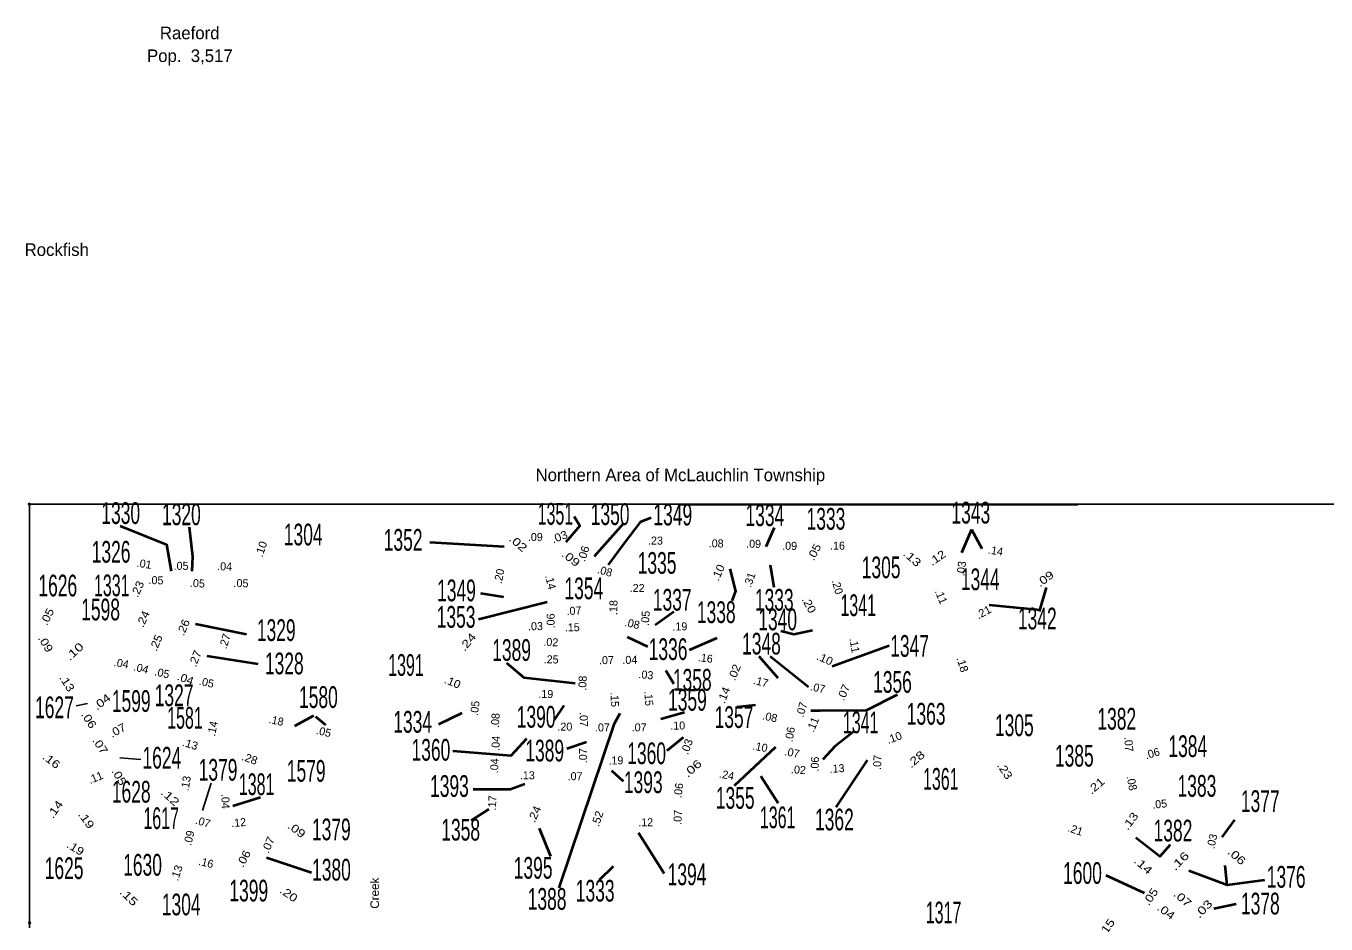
# Model space of a CAD drawing. Extents: x 524901 to 621532, y 110211 to 166608.
# Drawn here: x 543408 to 562084, y 118245 to 131141 of the extents above; entities that cross this region are included whole.
import ezdxf
from ezdxf.enums import TextEntityAlignment as Align

# ---------------------------------------------------------------- set-up
doc = ezdxf.new("R2010")
doc.units = 0
doc.header["$LTSCALE"] = 50
doc.header["$PDMODE"] = 32
doc.header["$PDSIZE"] = 25
doc.linetypes.add('LONG_DASHED', pattern=[7.5, 6, -1.5])
for name, color, linetype, lineweight in [('1', 7, 'Continuous', 25), ('23', 7, 'Continuous', 25), ('25', 7, 'LONG_DASHED', 25), ('38', 7, 'Continuous', 40), ('40', 7, 'Continuous', 13), ('63', 7, 'Continuous', 25)]:
    doc.layers.add(name, color=color, linetype=linetype, lineweight=lineweight)
doc.layers.add('34', color=7, linetype='Continuous')
doc.layers.add('57', color=7, linetype='Continuous')

msp = doc.modelspace()

# ---------------------------------------------------------------- linework, layer by layer
at = {"layer": '1'}
for p in [(543456.65, 124274.53), (543459.99, 118261.91)]:
    msp.add_point(p, dxfattribs=at)
at = {"layer": '23'}
for p, q in [((544293.83, 121410.54), (544131.05, 121380.38)), ((544758.06, 120632.51), (545059.51, 120608.39)), ((545944.52, 119875.74), (546069.41, 120269.51))]:
    msp.add_line(p, q, dxfattribs=at)
at = {"layer": '25'}
msp.add_line((543456.65, 112188.34), (543459.99, 118261.91), dxfattribs=at)
at = {"layer": '38'}
for p, q in [((551989.67, 123995.17), (551572.75, 123523.9)), ((554156.33, 123935.23), (554038.03, 123660.28)), ((556993.61, 123912.38), (556845.48, 123573.8)), ((556993.61, 123912.38), (557142.04, 123636.5)), ((549209.69, 123727), (550275.94, 123667.93)), ((554157.93, 123077.74), (554103.02, 123397.06)), ((557966.08, 122734.45), (558067.71, 123079.09)), ((549940.05, 122994.77), (550266.29, 122942.42)), ((549907.95, 122624.91), (550896.32, 122870.33)), ((552712.88, 122729.72), (552444.66, 122537.1)), ((557983.26, 122751.51), (557245.75, 122821.8)), ((546574.07, 122404.78), (545841.6, 122552.59)), ((552341.85, 122227.7), (552049.99, 122362.08)), ((552940.44, 122182.38), (553335.6, 122357.25)), ((555806.11, 122241.4), (554988.67, 121943.93)), ((546743.22, 121975.7), (546010.76, 122092.72)), ((553934.89, 122091.39), (554208.59, 121778.37)), ((554096.88, 122091.39), (554649.85, 121649.81)), ((552717.21, 121693.25), (552601.53, 121886.19)), ((553621.17, 121365.04), (553888.7, 121394.79)), ((547539.06, 121233.47), (547267.1, 121088.32)), ((547566.26, 121224.4), (547711.31, 121106.46)), ((549339.94, 121116.31), (549673.43, 121280.04)), ((550998.53, 121175.07), (551141.76, 121384.55)), ((552869.72, 121283.17), (552527.32, 121185.87)), ((551178.91, 120763.3), (551460.2, 120860.06)), ((552621.55, 120738.88), (552854.49, 120928)), ((553587.42, 120235.51), (554180.37, 120791.09)), ((555047.76, 119921.25), (555496.05, 120598.58)), ((551991.23, 120293.3), (551824.21, 120442.84)), ((554211.52, 119980.41), (553965.4, 120367.46)), ((546777.56, 120063.17), (546378.67, 119936.17)), ((549803.17, 119733.03), (550056.56, 119892.89)), ((560768.13, 119739.49), (560587.67, 119491.13)), ((550946.51, 119216.52), (550783.89, 119616.76)), ((552574.96, 118972.45), (552205.77, 119553.02)), ((547508.46, 118979.89), (546861.94, 119195.56)), ((551645.65, 118881.6), (551846.73, 119075.17)), ((560664.6, 118801.09), (560114.68, 119009.32)), ((558920.8, 118948.29), (559473.29, 118693.78)), ((560791.54, 118532.08), (560473.16, 118465.01))]:
    msp.add_line(p, q, dxfattribs=at)
for points in [[(551282.74, 124097.4), (551364.49, 123963.53), (551161.62, 123729.65)], [(552386.29, 124077.86), (552232.05, 124017.22), (552000.69, 123714.04), (551769.33, 123405.33)], [(544759.88, 123964.85), (545426, 123696.03), (545494.13, 123313.63)], [(545751.49, 123945.92), (545800.7, 123521.87), (545789.34, 123313.63)], [(553553.18, 122886.82), (553604.97, 123023.93), (553525.61, 123345.37)], [(554252.53, 122457.33), (554436.85, 122407.03), (554704.96, 122462.92)], [(550309.96, 121996.44), (550557.85, 121786.96), (551296, 121704.27)], [(555924.87, 121536.09), (555478.99, 121312.98), (554817.61, 121305.54), (554683.85, 121305.54)], [(551066.45, 118762.83), (551863.38, 121126.33), (551946.01, 121275.17)], [(549540.99, 120732.27), (550376.06, 120666.29), (550604.6, 120908.19)], [(555302.67, 121012.01), (555030.18, 120792.1), (554854.37, 120607.37)], [(549830.98, 120183.22), (550362.79, 120183.22), (550573.75, 120257.99)], [(559844.29, 119379.95), (559695.67, 119216.34), (559353.83, 119484.07)], [(561199.65, 118875.45), (560664.6, 118801.09), (560634.88, 119083.68)]]:
    msp.add_lwpolyline(points, dxfattribs=at)
at = {"layer": '63'}
for p, q in [((543456.65, 124274.53), (543459.99, 118261.91)), ((562216.92, 124274.53), (543456.65, 124274.53)), ((558520.14, 124266.87), (552787.47, 124266.87))]:
    msp.add_line(p, q, dxfattribs=at)

# ---------------------------------------------------------------- texts
at = {"layer": '23'}
for s, width, p in [('1330', 0.6, (544769, 123990.33)), ('1320', 0.6, (545640.72, 123972.7)), ('1351', 0.55, (551014.03, 123980.51)), ('1350', 0.6, (551799.85, 123975.35)), ('1349', 0.6, (552699.95, 123968.6)), ('1334', 0.6, (554022.9, 123959.65)), ('1333', 0.6, (554900.15, 123907.9)), ('1343', 0.6, (556981.24, 123996.34)), ('1304', 0.6, (547390.9, 123682.28)), ('1352', 0.6, (548826.06, 123605.89)), ('1326', 0.6, (544630.81, 123434.64)), ('1335', 0.6, (552474.23, 123274.28)), ('1305', 0.6, (555693.05, 123210.93)), ('1626', 0.6, (543865.21, 122950)), ('1331', 0.55, (544640.81, 122952.36)), ('1344', 0.6, (557117.2, 123039.43)), ('1349', 0.6, (549592.91, 122879.83)), ('1354', 0.6, (551422.16, 122909.44)), ('1598', 0.6, (544480.16, 122606.22)), ('1337', 0.6, (552691.84, 122745.63)), ('1333', 0.6, (554157.48, 122745.32)), ('1341', 0.55, (555363.61, 122667.6)), ('1353', 0.6, (549586.89, 122499.47)), ('1338', 0.6, (553324.41, 122567.29)), ('1340', 0.6, (554206.33, 122463.71)), ('1342', 0.6, (557936.16, 122475.45)), ('1329', 0.6, (547003.4, 122309.45)), ('1389', 0.6, (550384.49, 122024.16)), ('1336', 0.6, (552632.14, 122036.64)), ('1348', 0.6, (553974.11, 122115.18)), ('1347', 0.6, (556101.84, 122082.3)), ('1328', 0.6, (547119.07, 121830.97)), ('1391', 0.55, (548867, 121808.8)), ('1358', 0.6, (552979.91, 121596.92)), ('1356', 0.6, (555855.75, 121565.5)), ('1599', 0.6, (544920.27, 121291.41)), ('1327', 0.6, (545535.46, 121373.42)), ('1580', 0.6, (547609.21, 121347.81)), ('1359', 0.6, (552910.05, 121308.55)), ('1627', 0.6, (543816.98, 121200.94)), ('1363', 0.6, (556339.59, 121108)), ('1581', 0.55, (545691.98, 121050.16)), ('1334', 0.6, (548962.86, 120992.59)), ('1390', 0.6, (550737.04, 121064.98)), ('1357', 0.6, (553578.88, 121061.13)), ('1341', 0.55, (555399.51, 120984.86)), ('1305', 0.6, (557606.43, 120943.3)), ('1382', 0.6, (559078.09, 121036.63)), ('1360', 0.6, (549225.47, 120591.09)), ('1389', 0.6, (550860.2, 120579.45)), ('1360', 0.6, (552324.18, 120540.67)), ('1384', 0.6, (560098, 120643.05)), ('1624', 0.6, (545360.39, 120477.2)), ('1385', 0.6, (558468.22, 120505.69)), ('1379', 0.6, (546167.41, 120303.7)), ('1579', 0.6, (547433.7, 120287.86)), ('1361', 0.55, (556550.3, 120173.13)), ('1628', 0.6, (544920.27, 119988.67)), ('1381', 0.55, (546721.56, 120095.92)), ('1393', 0.6, (549491.32, 120070.78)), ('1393', 0.6, (552275.73, 120124.91)), ('1383', 0.6, (560229.77, 120073.37)), ('1355', 0.6, (553596.9, 119899.55)), ('1377', 0.6, (561139.39, 119854.15)), ('1617', 0.55, (545350.44, 119608.67)), ('1361', 0.55, (554206.83, 119620.81)), ('1362', 0.6, (555021.4, 119589.39)), ('1379', 0.6, (547794.89, 119448.11)), ('1358', 0.6, (549652.83, 119443.54)), ('1382', 0.6, (559885.17, 119430.56)), ('1625', 0.6, (543955.64, 118890.99)), ('1630', 0.6, (545083.06, 118939.24)), ('1380', 0.6, (547796.35, 118869.39)), ('1395', 0.6, (550693.75, 118895.66)), ('1394', 0.6, (552904.78, 118802.41)), ('1600', 0.6, (558585.74, 118821.38)), ('1376', 0.6, (561511.95, 118766.51)), ('1399', 0.6, (546608.63, 118568.65)), ('1333', 0.6, (551584.89, 118567.39)), ('1304', 0.6, (545638.16, 118369.76)), ('1388', 0.6, (550894.35, 118449.35)), ('1378', 0.6, (561140.39, 118382.31)), ('1317', 0.55, (556589.73, 118254.34))]:
    msp.add_text(s, height=312, dxfattribs=dict(at, width=width)).set_placement(p, align=Align.CENTER)
at = {"layer": '34'}
for s, p in [('Raeford', (545331.93, 130951.7)), ('Rockfish', (543388.72, 127839.3))]:
    msp.add_text(s, height=180, dxfattribs=at).set_placement(p)
for s, p in [('Pop.  3,517', (545762.59, 130624.18)), ('Northern Area of McLauchlin Township', (552809.08, 124604.43))]:
    msp.add_text(s, height=180, dxfattribs=at).set_placement(p, align=Align.CENTER)
at = {"layer": '40'}
for s, p in [('.09', (550725.11, 123744.68)), ('.16', (555066, 123621.29)), ('.22', (552188.67, 123013.25)), ('.20', (551149.84, 121021.71))]:
    msp.add_text(s, height=115, dxfattribs=at).set_placement(p, align=Align.CENTER)
for s, rotation, width, p in [('.03', 21.052, 1.1, (551092.45, 123752.2)), ('.10', 71.189, 1.05, (546840.55, 123612.21)), ('.02', 318.791, 1.3, (550440.65, 123669.63)), ('.06', 71.853, 1.05, (551472.07, 123546.07)), ('.05', 62.628, 1.15, (554781.66, 123560.43)), ('.09', 321.244, 1.3, (551201.39, 123451.71)), ('.13', 318.658, 1.3, (556101.34, 123457.04)), ('.12', 34.72, 1.2, (556530.26, 123456.88)), ('.10', 66.057, 1.1, (553404.15, 123269.32)), ('.09', 36.895, 1.25, (558081.03, 123156.77)), ('.23', 65.674, 1.1, (545061.71, 123031.96)), ('.20', 299.032, 1.15, (554606.33, 122801.73)), ('.05', 63.698, 1.15, (543763.55, 122633.12)), ('.24', 65.686, 1.1, (545141.62, 122601.8)), ('.21', 28.795, 1.05, (557190.06, 122673.1)), ('.26', 66.818, 1.1, (545720.52, 122481.87)), ('.09', 301.458, 1.2, (543641.37, 122241.67)), ('.25', 66.866, 1.1, (545328.79, 122261.04)), ('.24', 50.465, 1.3, (549796.16, 122257.75)), ('.10', 42.728, 1.35, (544142.93, 122116.09)), ('.27', 68.475, 1.1, (545891.03, 122036.52)), ('.02', 68.04, 1.1, (553637.1, 121838.03)), ('.10', 336.31, 1.1, (554861.52, 122001.33)), ('.18', 287.432, 1.05, (556807.36, 121955.72)), ('.13', 302.463, 1.2, (543948.57, 121675.3)), ('.04', 339.451, 1.1, (545680.27, 121714.79)), ('.10', 337.664, 1.1, (549514.71, 121665.77)), ('.14', 68.46, 1.1, (553485.91, 121510.95)), ('.07', 67.113, 1.1, (555204.33, 121549.46)), ('.04', 37.841, 1.25, (544533.1, 121389.93)), ('.06', 302.802, 1.2, (544263.63, 121146.89)), ('.07', 29.118, 1.15, (544750.52, 120976.36)), ('.07', 304.546, 1.2, (544427.55, 120774.99)), ('.13', 342.478, 1.05, (545750.15, 120773.28)), ('.03', 70.413, 1.05, (552954.71, 120773.74)), ('.10', 19.997, 1.05, (555899.32, 120867.25)), ('.16', 322.561, 1.25, (543738.64, 120547.13)), ('.28', 340.811, 1.05, (546604.22, 120566.04)), ('.28', 40.475, 1.3, (556227.81, 120567.42)), ('.06', 41.84, 1.35, (553021, 120436.76)), ('.23', 303.725, 1.2, (557422.53, 120414.99)), ('.05', 300.218, 1.2, (544696.3, 120331.7)), ('.21', 41.211, 1.25, (558816.02, 120186.4)), ('.12', 317.888, 1.35, (545441.18, 120023.76)), ('.14', 55.278, 1.25, (543872.2, 119858.94)), ('.24', 65.653, 1.1, (550765.05, 119800.07)), ('.19', 305.476, 1.25, (544228.14, 119708.1)), ('.52', 71.577, 1.05, (551671.14, 119739.79)), ('.13', 52.898, 1.25, (559315.86, 119687.92)), ('.09', 323.55, 1.25, (547262.68, 119551.82)), ('.19', 328.208, 1.2, (544089.01, 119286.76)), ('.07', 66.107, 1.1, (546939.33, 119358.97)), ('.06', 61.982, 1.15, (546585.69, 119157.58)), ('.14', 318.115, 1.35, (559420.44, 119042.51)), ('.16', 45.021, 1.4, (560022.85, 119109.81)), ('.06', 319.065, 1.3, (560764.24, 119173.6)), ('.13', 71.063, 1.05, (545626.22, 118961.2)), ('.15', 315.705, 1.35, (544846.58, 118592.78)), ('.20', 324.778, 1.25, (547149.93, 118627.87)), ('.05', 56.062, 1.2, (559609.62, 118605.71)), ('.07', 318.709, 1.3, (559985.73, 118567.74)), ('.04', 323.723, 1.25, (559752.69, 118377.27)), ('.03', 45.93, 1.35, (560363.72, 118422.66)), ('.15', 54.766, 1.25, (558982.59, 118161.4))]:
    msp.add_text(s, height=115, rotation=rotation, dxfattribs=dict(at, width=width)).set_placement(p, align=Align.CENTER)
for s, rotation, p in [('.23', 359.451, (552450.62, 123694.07)), ('.08', 359.451, (553323.12, 123653.44)), ('.09', 359.451, (553860.54, 123648.29)), ('.09', 359.451, (554378.39, 123618.77)), ('.14', 351.019, (557329.2, 123548.73)), ('.01', 350.976, (545098.36, 123360.62)), ('.05', 359.674, (545635.59, 123331.64)), ('.03', 84.079, (556902.31, 123343.17)), ('.04', 357.428, (546259.42, 123323.88)), ('.20', 78.817, (550262.27, 123229.43)), ('.08', 344.816, (551710.31, 123257.58)), ('.31', 71.075, (553856.79, 123168.68)), ('.05', 358.53, (545274.35, 123125.13)), ('.05', 356.597, (545867.55, 123081.76)), ('.05', 358.032, (546495.56, 123082.89)), ('.14', 284.024, (550889.34, 123142.77)), ('.20', 285.888, (555010.38, 123072.12)), ('.18', 88.388, (551904.18, 122787.21)), ('.11', 292.589, (556502.11, 122926.13)), ('.06', 89.774, (551002.72, 122597.26)), ('.07', 3.118, (551283.11, 122686.54)), ('.05', 85.605, (552363.51, 122632.03)), ('.03', 1.331, (550728.62, 122464.63)), ('.15', 0.684, (551256.84, 122448.85)), ('.08', 346.691, (552105.55, 122502.44)), ('.19', 0.73, (552802.3, 122461.01)), ('.27', 72.589, (546319.43, 122289.4)), ('.02', 357.474, (550945.41, 122236.53)), ('.11', 279.68, (555255.17, 122237.24)), ('.04', 349.518, (544767.64, 121932.28)), ('.04', 345.732, (545048.69, 121862.59)), ('.25', 358.606, (550951.39, 121988.5)), ('.07', 0.732, (551747.73, 121977.25)), ('.04', 0.7, (552083.9, 121981.5)), ('.16', 353.054, (553161.69, 122007.55)), ('.05', 347.474, (545351.3, 121794.5)), ('.05', 347.474, (545990.05, 121657.67)), ('.08', 87.898, (551460.52, 121702.32)), ('.03', 354.089, (552308.18, 121767.39)), ('.17', 345.371, (553950.51, 121668.96)), ('.19', 358.652, (550874.57, 121491.81)), ('.07', 347.657, (554771.93, 121579.64)), ('.05', 82.882, (549912.88, 121337.7)), ('.15', 272.144, (551809.33, 121466.77)), ('.15', 274.167, (552298.65, 121479.93)), ('.07', 74.066, (554605.81, 121309.38)), ('.18', 347.679, (546991.65, 121110.85)), ('.08', 86.719, (550207.27, 121164.56)), ('.07', 271.483, (551363.99, 121180.85)), ('.08', 347.896, (554083.44, 121161.98)), ('.14', 78.564, (546144.42, 121040.15)), ('.05', 346.438, (547672.71, 120950.78)), ('.07', 0.693, (551690.02, 121010.98)), ('.07', 359.097, (552215.76, 121011.45)), ('.10', 0.743, (552771.31, 121037.49)), ('.06', 79.356, (554438.78, 120958.22)), ('.11', 67.718, (554763.9, 121088)), ('.04', 88.009, (550213.54, 120838.09)), ('.10', 349.698, (553944.88, 120731.34)), ('.07', 274.664, (559193.82, 120821.17)), ('.07', 88.532, (551467.53, 120660.04)), ('.19', 1.297, (551884.02, 120537.25)), ('.07', 348.378, (554402.88, 120649.69)), ('.07', 87.619, (555695.41, 120563.29)), ('.06', 16.203, (559604.75, 120640.29)), ('.04', 87.221, (550194.36, 120514.59)), ('.02', 355.794, (554501.68, 120403.98)), ('.06', 88.027, (554797.35, 120540.26)), ('.13', 3.015, (555063.21, 120421.44)), ('.11', 22.796, (544429.78, 120296.01)), ('.13', 80.529, (545761.21, 120256.02)), ('.13', 0.033, (550610.35, 120323.2)), ('.07', 0.033, (551295.99, 120310.37)), ('.24', 349.758, (553464.72, 120329.2)), ('.08', 281.188, (559239.28, 120257.62)), ('.04', 272.261, (546218.01, 120004.91)), ('.17', 86.984, (550162.9, 119981.08)), ('.06', 81.875, (552838.14, 120156.31)), ('.05', 5.861, (559700.04, 119911.2)), ('.07', 342.476, (545935.06, 119656.29)), ('.12', 4.574, (546467.07, 119644.79)), ('.12', 0.699, (552311.32, 119648.12)), ('.07', 87.53, (552828.83, 119773.72)), ('.09', 75.146, (545805.92, 119466.25)), ('.21', 340.99, (558466.35, 119544.25)), ('.03', 76.97, (560502.03, 119420.52)), ('.16', 346.228, (545981.69, 119070.87))]:
    msp.add_text(s, height=115, rotation=rotation, dxfattribs=at).set_placement(p, align=Align.CENTER)
at = {"layer": '57'}
msp.add_text('Creek', height=125, rotation=90, dxfattribs=at).set_placement((548480.51, 118687.59), align=Align.CENTER)

doc.saveas('drawing.dxf')
